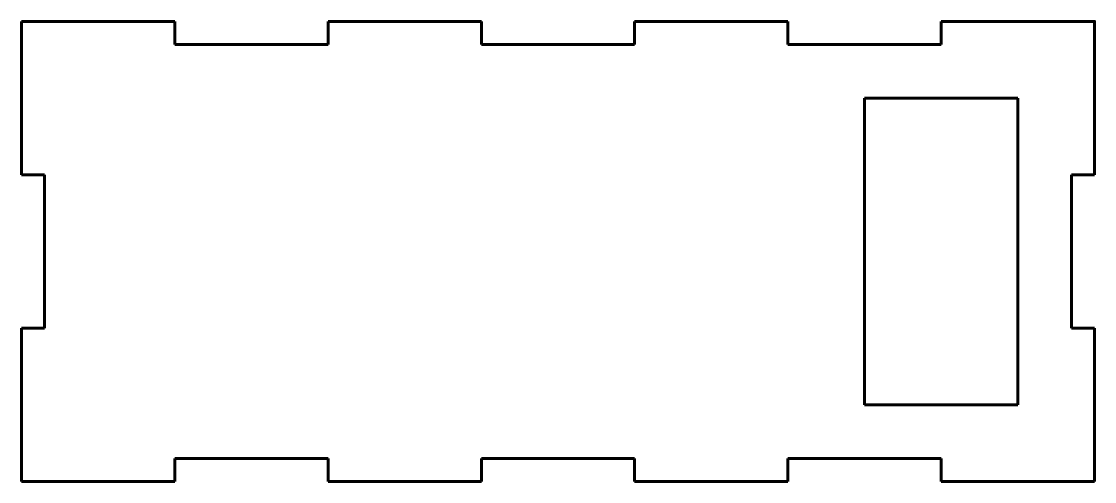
# Model space of a CAD drawing. Header units: millimetres. Extents: x -90 to 50, y -30 to 30.
import ezdxf

# ---------------------------------------------------------------- set-up
doc = ezdxf.new("R2010")
doc.units = ezdxf.units.MM
doc.linetypes.add('K5LT_BASIC', pattern=[0])

# ---------------------------------------------------------------- blocks, each defined once
blk = doc.blocks.new('U0')
at = {"color": 143, "linetype": 'K5LT_BASIC', "lineweight": 60, "true_color": 0x33acca}
for p, q in [((40, 20), (20, 20)), ((20, 20), (20, -20)), ((40, -20), (40, 20)), ((20, -20), (40, -20))]:
    blk.add_line(p, q, dxfattribs=at)

msp = doc.modelspace()

# ---------------------------------------------------------------- linework, layer by layer
at = {"color": 143, "linetype": 'K5LT_BASIC', "lineweight": 60, "true_color": 0x33acca}
for p, q in [((-90, 10), (-90, 30)), ((-90, 30), (-70, 30)), ((-70, 30), (-70, 27)), ((-50, 27), (-50, 30)), ((-50, 30), (-30, 30)), ((-30, 30), (-30, 27)), ((-10, 27), (-10, 30)), ((10, 30), (10, 27)), ((30, 27), (30, 30)), ((-70, 27), (-50, 27)), ((-30, 27), (-10, 27)), ((10, 27), (30, 27)), ((-87, 10), (-90, 10)), ((-87, -10), (-87, 10)), ((50, 10), (47, 10)), ((47, 10), (47, -10)), ((-90, -30), (-90, -10)), ((-90, -10), (-87, -10)), ((47, -10), (50, -10)), ((-50, -27), (-70, -27)), ((-70, -27), (-70, -30)), ((-50, -30), (-50, -27)), ((-10, -27), (-30, -27)), ((-30, -27), (-30, -30)), ((-10, -30), (-10, -27)), ((30, -27), (10, -27)), ((10, -27), (10, -30)), ((30, -30), (30, -27)), ((-70, -30), (-90, -30)), ((-30, -30), (-50, -30)), ((-10, -30), (10, -30)), ((30, -30), (50, -30))]:
    msp.add_line(p, q, dxfattribs=at)
for points in [[(10, 30), (-10, 30)], [(50, 10), (50, 30), (30, 30)], [(50, -30), (50, -10)]]:
    msp.add_lwpolyline(points, dxfattribs=at)

# ---------------------------------------------------------------- block references
msp.add_blockref('U0', (0, 0))

doc.saveas('drawing.dxf')
